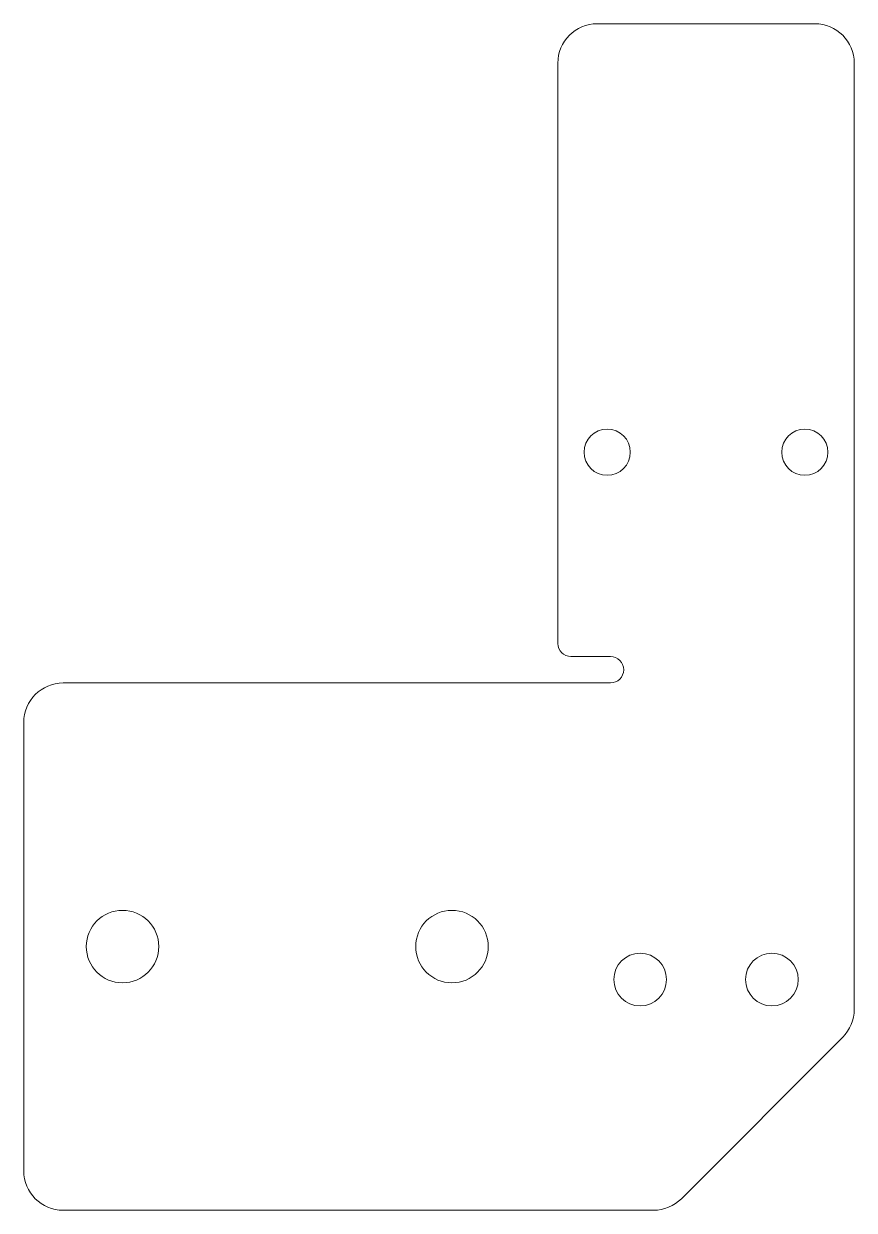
# Model space of a CAD drawing. Header units: millimetres. Extents: x -39 to 24, y 0 to 90.
import ezdxf

# ---------------------------------------------------------------- set-up
doc = ezdxf.new("R2010")
doc.units = ezdxf.units.MM

msp = doc.modelspace()

# ---------------------------------------------------------------- linework, layer by layer
at = {"color": 7, "linetype": 'Continuous', "lineweight": 15}
for p, q in [((21, 90), (4.5, 90)), ((1.5, 87), (1.5, 43)), ((24, 15.243), (24, 87)), ((5.5, 42), (2.5, 42)), ((-36.034, 40), (5.5, 40)), ((-39.034, 3), (-39.034, 37)), ((10.879, 0.879), (23.121, 13.121)), ((8.757, 0), (-36.034, 0))]:
    msp.add_line(p, q, dxfattribs=at)
for centre, radius in [((5.25, 57.5), 1.75), ((20.25, 57.5), 1.75), ((-31.534, 20), 2.75), ((-6.534, 20), 2.75), ((7.75, 17.5), 2), ((17.75, 17.5), 2)]:
    msp.add_circle(centre, radius, dxfattribs=at)
for centre, radius, start, end in [((4.5, 87), 3, 90, 180), ((21, 87), 3, 0, 90), ((2.5, 43), 1, 180, 270), ((5.5, 41), 1, 270, 90), ((-36.034, 37), 3, 90, 180), ((21, 15.243), 3, 315, 0), ((-36.034, 3), 3, 180, 270), ((8.757, 3), 3, 270, 315)]:
    msp.add_arc(centre, radius, start, end, dxfattribs=at)

doc.saveas('drawing.dxf')
